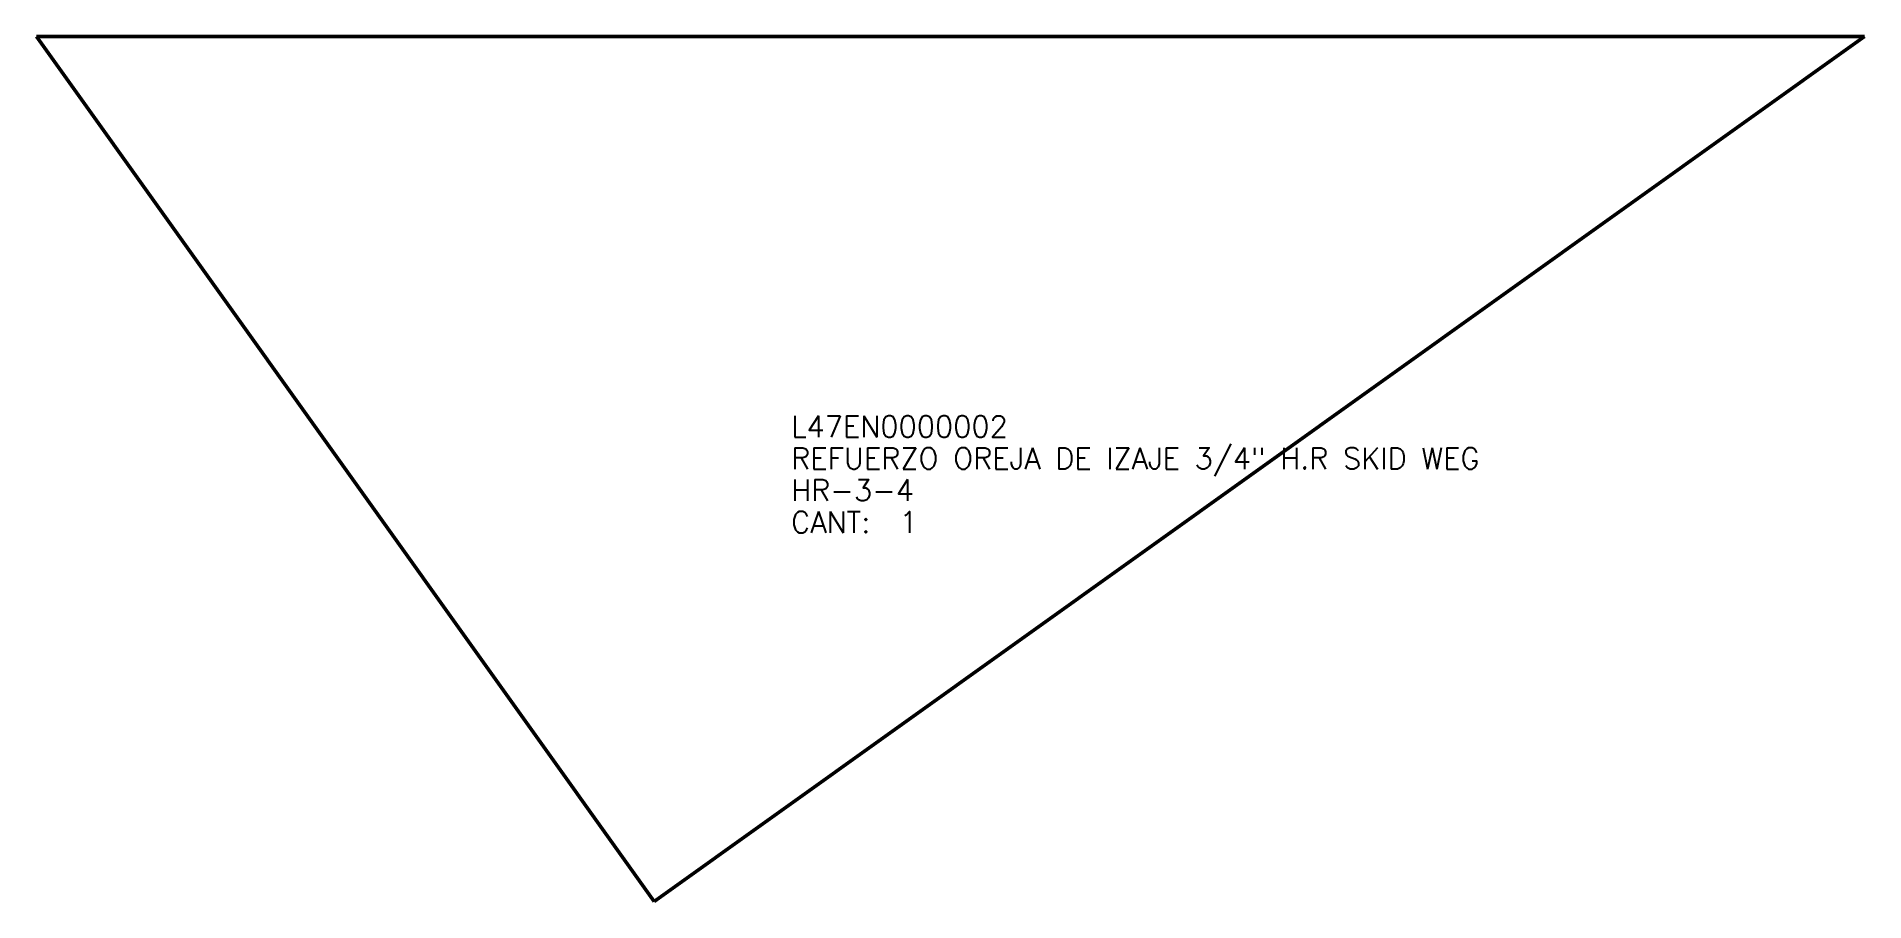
# Model space of a CAD drawing. Header units: millimetres. Extents: x 0 to 258, y 0 to 122.
import ezdxf

# ---------------------------------------------------------------- set-up
doc = ezdxf.new("R2010")
doc.units = ezdxf.units.MM
doc.layers.add('IV_OUTER_PROFILE', color=7, linetype='Continuous', lineweight=50)
doc.layers.add('IV_TEXT', color=7, linetype='Continuous')
doc.styles.add('RomanS', font='RomanS.shx')

msp = doc.modelspace()

# ---------------------------------------------------------------- linework, layer by layer
at = {"layer": 'IV_OUTER_PROFILE'}
for p, q in [((0, 122.06), (258.07, 122.06)), ((87.19, 0), (0, 122.06)), ((258.07, 122.06), (87.19, 0))]:
    msp.add_line(p, q, dxfattribs=at)

# ---------------------------------------------------------------- texts
at = {"layer": 'IV_TEXT', "style": 'RomanS'}
for s, p in [('L47EN0000002', (106.53, 65.53)), ('REFUERZO OREJA DE IZAJE 3/4" H.R SKID WEG', (106.53, 61.03)), ('HR-3-4', (106.53, 56.53)), ('CANT:  1', (106.53, 52.03))]:
    msp.add_text(s, height=3, dxfattribs=at).set_placement(p)

doc.saveas('drawing.dxf')
